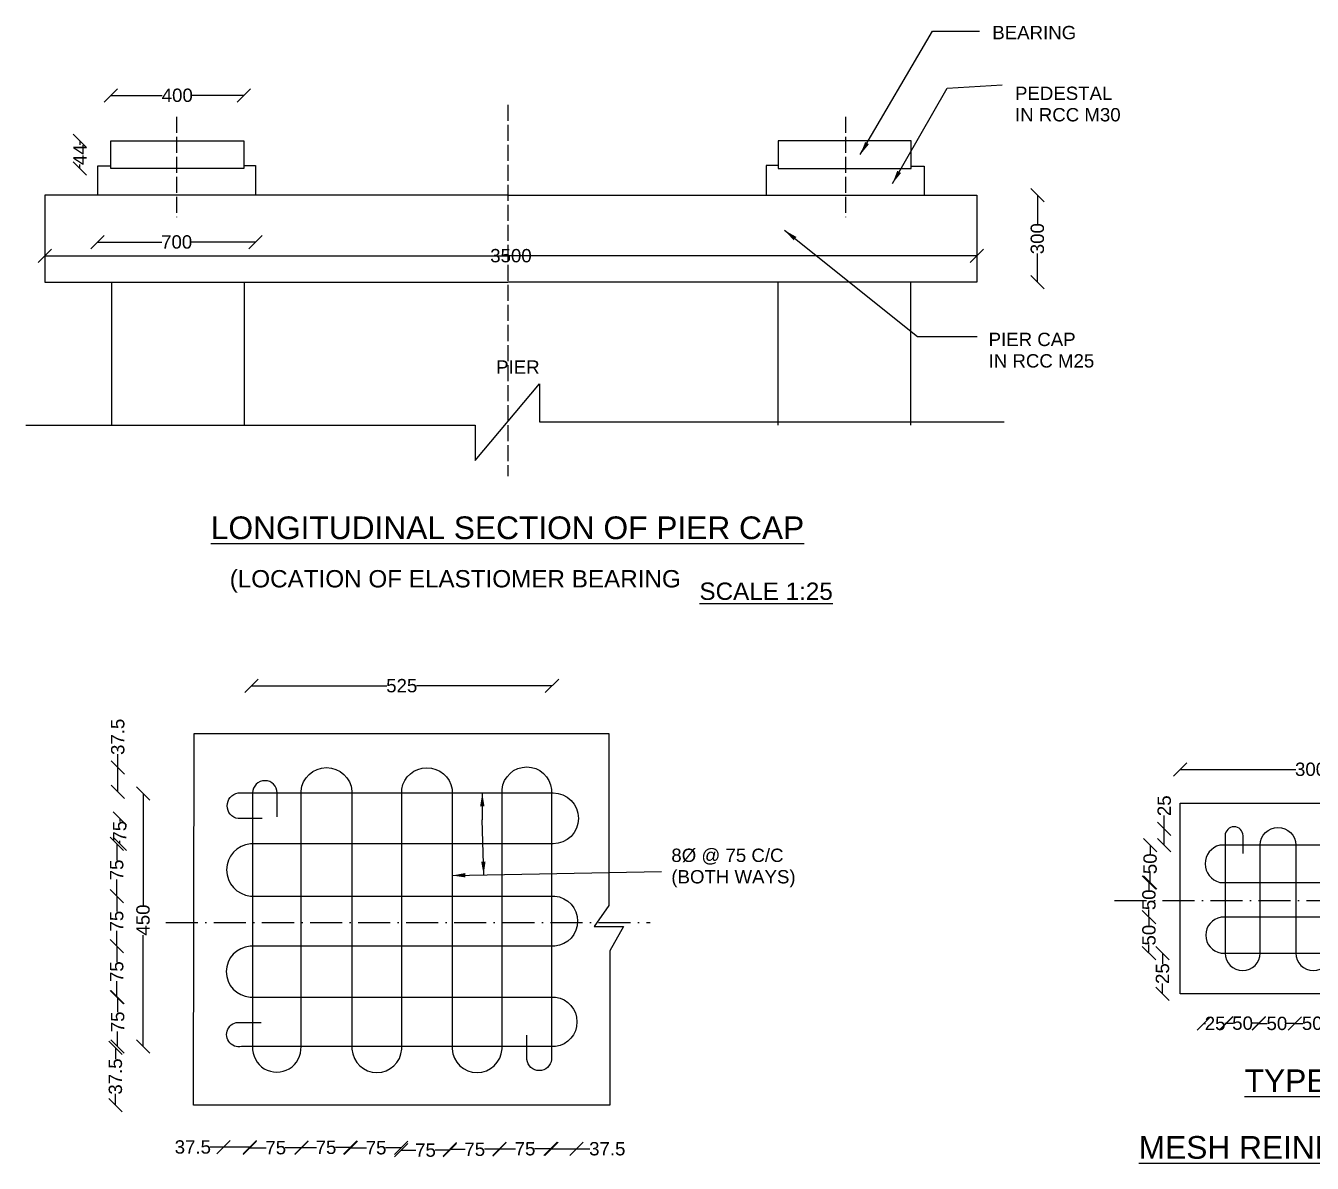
# Model space of a CAD drawing. Header units: millimetres. Extents: x -53240590 to -53219363, y 22122106 to 22136096.
# Drawn here: x -53236133 to -53231313, y 22125558 to 22129820 of the extents above; entities that cross this region are included whole.
import ezdxf

# ---------------------------------------------------------------- set-up
doc = ezdxf.new("R2010")
doc.units = ezdxf.units.MM
doc.header["$MEASUREMENT"] = 0
doc.linetypes.add('ACAD_ISO02W100', pattern=[15, 12, -3])
doc.linetypes.add('ACAD_ISO10W100', pattern=[18, 12, -3, 0, -3])
for name, color, linetype in [('DIMENSION', 7, 'Continuous'), ('DRAWING', 2, 'Continuous'), ('TEXT', 7, 'Continuous')]:
    doc.layers.add(name, color=color, linetype=linetype)
doc.styles.get("Standard").update_dxf_attribs({"font": 'arial.ttf', "height": 50})
doc.dimstyles.get("Standard").update_dxf_attribs({"dimtxt": 50, "dimasz": 50, "dimexe": 0.18, "dimexo": 0.0625, "dimgap": 0.09, "dimtad": 0, "dimdec": 0, "dimzin": 0, "dimdsep": 46, "dimtxsty": 'Standard', "dimblk": 'OBLIQUE', "dimcen": 0.09, "dimse1": 1, "dimse2": 1, "dimadec": 0, "dimazin": 0, "dimtfac": 1, "dimtdec": 0, "dimtofl": 0, "dimtmove": 0, "dimatfit": 3, "dimfxl": 1, "dimtolj": 1, "dimtzin": 0, "dimarcsym": 0})

# ---------------------------------------------------------------- blocks, each defined once
blk = doc.blocks.new('_Oblique')
at = {"color": 0, "linetype": 'ByBlock', "lineweight": -2}
blk.add_line((-0.5, -0.5), (0.5, 0.5), dxfattribs=at)
blk = doc.blocks.new('*D133')
at = {"layer": 'Defpoints', "color": 0, "transparency": 16777216}
for p in [(-53231808.2, 22127033.7), (-53231808.2, 22126907.1), (-53230830.3, 22126907.1)]:
    blk.add_point(p, dxfattribs=at)
at = {"layer": 'DIMENSION', "color": 0, "lineweight": -2, "transparency": 16777216}
for p, q in [((-53231808.2, 22127033.7), (-53231374.5, 22127033.7)), ((-53230830.3, 22127033.7), (-53231264, 22127033.7))]:
    blk.add_line(p, q, dxfattribs=at)
at = {"layer": 'DIMENSION', "color": 0, "lineweight": -2, "transparency": 16777216, "xscale": 50, "yscale": 50, "zscale": 50, "rotation": 180}
blk.add_blockref('_Oblique', (-53231808.2, 22127033.7), dxfattribs=at)
at = {"layer": 'DIMENSION', "color": 0, "lineweight": -2, "transparency": 16777216, "xscale": 50, "yscale": 50, "zscale": 50}
blk.add_blockref('_Oblique', (-53230830.3, 22127033.7), dxfattribs=at)
at = {"layer": 'DIMENSION', "color": 0, "transparency": 16777216, "insert": (-53231319.2, 22127033.7), "char_height": 50, "attachment_point": 5}
blk.add_mtext('\\A1;300', dxfattribs=at)
blk = doc.blocks.new('*D137')
at = {"layer": 'Defpoints', "color": 0, "transparency": 16777216}
for p in [(-53231377.9, 22126074), (-53231247.7, 22126081.9), (-53231247.7, 22126074.6)]:
    blk.add_point(p, dxfattribs=at)
at = {"layer": 'DIMENSION', "color": 0, "lineweight": -2, "transparency": 16777216}
for p, q in [((-53231377.9, 22126081.9), (-53231348.6, 22126081.9)), ((-53231247.7, 22126081.9), (-53231277, 22126081.9))]:
    blk.add_line(p, q, dxfattribs=at)
at = {"layer": 'DIMENSION', "color": 0, "lineweight": -2, "transparency": 16777216, "xscale": 50, "yscale": 50, "zscale": 50, "rotation": 180}
blk.add_blockref('_Oblique', (-53231377.9, 22126081.9), dxfattribs=at)
at = {"layer": 'DIMENSION', "color": 0, "lineweight": -2, "transparency": 16777216, "xscale": 50, "yscale": 50, "zscale": 50}
blk.add_blockref('_Oblique', (-53231247.7, 22126081.9), dxfattribs=at)
at = {"layer": 'DIMENSION', "color": 0, "transparency": 16777216, "insert": (-53231312.8, 22126081.9), "char_height": 50, "attachment_point": 5}
blk.add_mtext('\\A1;50', dxfattribs=at)
blk = doc.blocks.new('*D138')
at = {"layer": 'Defpoints', "color": 0, "transparency": 16777216}
for p in [(-53231512.9, 22126171), (-53231377.9, 22126166.9), (-53231377.9, 22126081.4)]:
    blk.add_point(p, dxfattribs=at)
at = {"layer": 'DIMENSION', "color": 0, "lineweight": -2, "transparency": 16777216}
for p, q in [((-53231512.9, 22126081.4), (-53231481.2, 22126081.4)), ((-53231377.9, 22126081.4), (-53231409.6, 22126081.4))]:
    blk.add_line(p, q, dxfattribs=at)
at = {"layer": 'DIMENSION', "color": 0, "lineweight": -2, "transparency": 16777216, "xscale": 50, "yscale": 50, "zscale": 50, "rotation": 180}
blk.add_blockref('_Oblique', (-53231512.9, 22126081.4), dxfattribs=at)
at = {"layer": 'DIMENSION', "color": 0, "lineweight": -2, "transparency": 16777216, "xscale": 50, "yscale": 50, "zscale": 50}
blk.add_blockref('_Oblique', (-53231377.9, 22126081.4), dxfattribs=at)
at = {"layer": 'DIMENSION', "color": 0, "transparency": 16777216, "insert": (-53231445.4, 22126081.4), "char_height": 50, "attachment_point": 5}
blk.add_mtext('\\A1;50', dxfattribs=at)
blk = doc.blocks.new('*D139')
at = {"layer": 'Defpoints', "color": 0, "transparency": 16777216}
for p in [(-53231635, 22126193.2), (-53231512.9, 22126192), (-53231512.9, 22126082.4)]:
    blk.add_point(p, dxfattribs=at)
at = {"layer": 'DIMENSION', "color": 0, "lineweight": -2, "transparency": 16777216}
for p, q in [((-53231635, 22126082.4), (-53231609.7, 22126082.4)), ((-53231512.9, 22126082.4), (-53231538.1, 22126082.4))]:
    blk.add_line(p, q, dxfattribs=at)
at = {"layer": 'DIMENSION', "color": 0, "lineweight": -2, "transparency": 16777216, "xscale": 50, "yscale": 50, "zscale": 50, "rotation": 180}
blk.add_blockref('_Oblique', (-53231635, 22126082.4), dxfattribs=at)
at = {"layer": 'DIMENSION', "color": 0, "lineweight": -2, "transparency": 16777216, "xscale": 50, "yscale": 50, "zscale": 50}
blk.add_blockref('_Oblique', (-53231512.9, 22126082.4), dxfattribs=at)
at = {"layer": 'DIMENSION', "color": 0, "transparency": 16777216, "insert": (-53231573.9, 22126082.4), "char_height": 50, "attachment_point": 5}
blk.add_mtext('\\A1;50', dxfattribs=at)
blk = doc.blocks.new('*D140')
at = {"layer": 'Defpoints', "color": 0, "transparency": 16777216}
for p in [(-53231718.7, 22126074.3), (-53231635, 22126081.4), (-53231635, 22126079.2)]:
    blk.add_point(p, dxfattribs=at)
at = {"layer": 'DIMENSION', "color": 0, "lineweight": -2, "transparency": 16777216}
for p, q in [((-53231718.7, 22126081.4), (-53231713.4, 22126081.4)), ((-53231635, 22126081.4), (-53231640.3, 22126081.4))]:
    blk.add_line(p, q, dxfattribs=at)
at = {"layer": 'DIMENSION', "color": 0, "lineweight": -2, "transparency": 16777216, "xscale": 50, "yscale": 50, "zscale": 50, "rotation": 180}
blk.add_blockref('_Oblique', (-53231718.7, 22126081.4), dxfattribs=at)
at = {"layer": 'DIMENSION', "color": 0, "lineweight": -2, "transparency": 16777216, "xscale": 50, "yscale": 50, "zscale": 50}
blk.add_blockref('_Oblique', (-53231635, 22126081.4), dxfattribs=at)
at = {"layer": 'DIMENSION', "color": 0, "transparency": 16777216, "insert": (-53231676.8, 22126081.4), "char_height": 50, "attachment_point": 5}
blk.add_mtext('\\A1;25', dxfattribs=at)
blk = doc.blocks.new('*D141')
at = {"layer": 'Defpoints', "color": 0, "transparency": 16777216}
for p in [(-53231873.9, 22126344.4), (-53231808.2, 22126344.4), (-53231808.2, 22126192.2)]:
    blk.add_point(p, dxfattribs=at)
at = {"layer": 'DIMENSION', "color": 0, "lineweight": -2, "transparency": 16777216}
for p, q in [((-53231873.9, 22126344.4), (-53231873.9, 22126304.8)), ((-53231873.9, 22126192.2), (-53231873.9, 22126231.8))]:
    blk.add_line(p, q, dxfattribs=at)
at = {"layer": 'DIMENSION', "color": 0, "lineweight": -2, "transparency": 16777216, "xscale": 50, "yscale": 50, "zscale": 50}
for p, rotation in [((-53231873.9, 22126344.4), 90), ((-53231873.9, 22126192.2), 270)]:
    blk.add_blockref('_Oblique', p, dxfattribs=dict(at, rotation=rotation))
at = {"layer": 'DIMENSION', "color": 0, "transparency": 16777216, "insert": (-53231873.9, 22126268.3), "char_height": 50, "attachment_point": 5, "rotation": 90}
blk.add_mtext('\\A1;25', dxfattribs=at)
blk = doc.blocks.new('*D142')
at = {"layer": 'Defpoints', "color": 0, "transparency": 16777216}
for p in [(-53231924.5, 22126479.3), (-53231639.2, 22126479.3), (-53231639.2, 22126345.3)]:
    blk.add_point(p, dxfattribs=at)
at = {"layer": 'DIMENSION', "color": 0, "lineweight": -2, "transparency": 16777216}
for p, q in [((-53231924.5, 22126479.3), (-53231924.5, 22126448.1)), ((-53231924.5, 22126345.3), (-53231924.5, 22126376.5))]:
    blk.add_line(p, q, dxfattribs=at)
at = {"layer": 'DIMENSION', "color": 0, "lineweight": -2, "transparency": 16777216, "xscale": 50, "yscale": 50, "zscale": 50}
for p, rotation in [((-53231924.5, 22126479.3), 90), ((-53231924.5, 22126345.3), 270)]:
    blk.add_blockref('_Oblique', p, dxfattribs=dict(at, rotation=rotation))
at = {"layer": 'DIMENSION', "color": 0, "transparency": 16777216, "insert": (-53231924.5, 22126412.3), "char_height": 50, "attachment_point": 5, "rotation": 90}
blk.add_mtext('\\A1;50', dxfattribs=at)
blk = doc.blocks.new('*D143')
at = {"layer": 'Defpoints', "color": 0, "transparency": 16777216}
for p in [(-53231924.5, 22126610.2), (-53231639.2, 22126610.2), (-53231639.2, 22126479.3)]:
    blk.add_point(p, dxfattribs=at)
at = {"layer": 'DIMENSION', "color": 0, "lineweight": -2, "transparency": 16777216}
for p, q in [((-53231924.5, 22126610.2), (-53231924.5, 22126580.6)), ((-53231924.5, 22126479.3), (-53231924.5, 22126509))]:
    blk.add_line(p, q, dxfattribs=at)
at = {"layer": 'DIMENSION', "color": 0, "lineweight": -2, "transparency": 16777216, "xscale": 50, "yscale": 50, "zscale": 50}
for p, rotation in [((-53231924.5, 22126610.2), 90), ((-53231924.5, 22126479.3), 270)]:
    blk.add_blockref('_Oblique', p, dxfattribs=dict(at, rotation=rotation))
at = {"layer": 'DIMENSION', "color": 0, "transparency": 16777216, "insert": (-53231924.5, 22126544.8), "char_height": 50, "attachment_point": 5, "rotation": 90}
blk.add_mtext('\\A1;50', dxfattribs=at)
blk = doc.blocks.new('*D144')
at = {"layer": 'Defpoints', "color": 0, "transparency": 16777216}
for p in [(-53231920.2, 22126749.5), (-53231639.2, 22126749.5), (-53231639.2, 22126610.2)]:
    blk.add_point(p, dxfattribs=at)
at = {"layer": 'DIMENSION', "color": 0, "lineweight": -2, "transparency": 16777216}
for p, q in [((-53231920.2, 22126749.5), (-53231920.2, 22126715.7)), ((-53231920.2, 22126610.2), (-53231920.2, 22126644.1))]:
    blk.add_line(p, q, dxfattribs=at)
at = {"layer": 'DIMENSION', "color": 0, "lineweight": -2, "transparency": 16777216, "xscale": 50, "yscale": 50, "zscale": 50}
for p, rotation in [((-53231920.2, 22126749.5), 90), ((-53231920.2, 22126610.2), 270)]:
    blk.add_blockref('_Oblique', p, dxfattribs=dict(at, rotation=rotation))
at = {"layer": 'DIMENSION', "color": 0, "transparency": 16777216, "insert": (-53231920.2, 22126679.9), "char_height": 50, "attachment_point": 5, "rotation": 90}
blk.add_mtext('\\A1;50', dxfattribs=at)
blk = doc.blocks.new('*D145')
at = {"layer": 'Defpoints', "color": 0, "transparency": 16777216}
for p in [(-53231867.2, 22126810.9), (-53231626.9, 22126810.9), (-53231639.2, 22126749.5)]:
    blk.add_point(p, dxfattribs=at)
at = {"layer": 'DIMENSION', "color": 0, "lineweight": -2, "transparency": 16777216}
for p, q in [((-53231867.2, 22126810.9), (-53231867.2, 22126860.9)), ((-53231867.2, 22126749.5), (-53231867.2, 22126810.9))]:
    blk.add_line(p, q, dxfattribs=at)
at = {"layer": 'DIMENSION', "color": 0, "lineweight": -2, "transparency": 16777216, "xscale": 50, "yscale": 50, "zscale": 50}
for p, rotation in [((-53231867.2, 22126810.9), 90), ((-53231867.2, 22126749.5), 270)]:
    blk.add_blockref('_Oblique', p, dxfattribs=dict(at, rotation=rotation))
at = {"layer": 'DIMENSION', "color": 0, "transparency": 16777216, "insert": (-53231867.2, 22126897.4), "char_height": 50, "attachment_point": 5, "rotation": 90}
blk.add_mtext('\\A1;25', dxfattribs=at)
blk = doc.blocks.new('*D146')
at = {"layer": 'Defpoints', "color": 0, "transparency": 16777216}
for p in [(-53235287, 22127351.3), (-53234161.2, 22127351.3), (-53234161.2, 22127347)]:
    blk.add_point(p, dxfattribs=at)
at = {"layer": 'DIMENSION', "color": 0, "lineweight": -2, "transparency": 16777216}
for p, q in [((-53235287, 22127347), (-53234779.6, 22127347)), ((-53234161.2, 22127347), (-53234668.6, 22127347))]:
    blk.add_line(p, q, dxfattribs=at)
at = {"layer": 'DIMENSION', "color": 0, "lineweight": -2, "transparency": 16777216, "xscale": 50, "yscale": 50, "zscale": 50, "rotation": 180}
blk.add_blockref('_Oblique', (-53235287, 22127347), dxfattribs=at)
at = {"layer": 'DIMENSION', "color": 0, "lineweight": -2, "transparency": 16777216, "xscale": 50, "yscale": 50, "zscale": 50}
blk.add_blockref('_Oblique', (-53234161.2, 22127347), dxfattribs=at)
at = {"layer": 'DIMENSION', "color": 0, "transparency": 16777216, "insert": (-53234724.1, 22127347), "char_height": 50, "attachment_point": 5}
blk.add_mtext('\\A1;525', dxfattribs=at)
blk = doc.blocks.new('*D147')
at = {"layer": 'Defpoints', "color": 0, "transparency": 16777216}
for p in [(-53235345.1, 22126943.2), (-53235693.3, 22125994.7), (-53235324.2, 22125994.7)]:
    blk.add_point(p, dxfattribs=at)
at = {"layer": 'DIMENSION', "color": 0, "lineweight": -2, "transparency": 16777216}
for p, q in [((-53235693.3, 22126943.2), (-53235693.3, 22126525.2)), ((-53235693.3, 22125994.7), (-53235693.3, 22126412.7))]:
    blk.add_line(p, q, dxfattribs=at)
at = {"layer": 'DIMENSION', "color": 0, "lineweight": -2, "transparency": 16777216, "xscale": 50, "yscale": 50, "zscale": 50}
for p, rotation in [((-53235693.3, 22126943.2), 90), ((-53235693.3, 22125994.7), 270)]:
    blk.add_blockref('_Oblique', p, dxfattribs=dict(at, rotation=rotation))
at = {"layer": 'DIMENSION', "color": 0, "transparency": 16777216, "insert": (-53235693.3, 22126468.9), "char_height": 50, "attachment_point": 5, "rotation": 90}
blk.add_mtext('\\A1;450', dxfattribs=at)
blk = doc.blocks.new('*D148')
at = {"layer": 'Defpoints', "color": 0, "transparency": 16777216}
for p in [(-53235283.1, 22125989.9), (-53235796.8, 22125775.6), (-53235283.1, 22125775.6)]:
    blk.add_point(p, dxfattribs=at)
at = {"layer": 'DIMENSION', "color": 0, "lineweight": -2, "transparency": 16777216}
for p, q in [((-53235796.8, 22125989.9), (-53235796.8, 22125947.9)), ((-53235796.8, 22125775.6), (-53235796.8, 22125817.5))]:
    blk.add_line(p, q, dxfattribs=at)
at = {"layer": 'DIMENSION', "color": 0, "lineweight": -2, "transparency": 16777216, "xscale": 50, "yscale": 50, "zscale": 50}
for p, rotation in [((-53235796.8, 22125989.9), 90), ((-53235796.8, 22125775.6), 270)]:
    blk.add_blockref('_Oblique', p, dxfattribs=dict(at, rotation=rotation))
at = {"layer": 'DIMENSION', "color": 0, "transparency": 16777216, "insert": (-53235796.8, 22125882.7), "char_height": 50, "attachment_point": 5, "rotation": 90}
blk.add_mtext('\\A1;37.5', dxfattribs=at)
blk = doc.blocks.new('*D149')
at = {"layer": 'Defpoints', "color": 0, "transparency": 16777216}
for p in [(-53235292.2, 22126180.3), (-53235788.5, 22125994.7), (-53235283, 22125994.7)]:
    blk.add_point(p, dxfattribs=at)
at = {"layer": 'DIMENSION', "color": 0, "lineweight": -2, "transparency": 16777216}
for p, q in [((-53235788.5, 22126180.3), (-53235788.5, 22126123.4)), ((-53235788.5, 22125994.7), (-53235788.5, 22126051.6))]:
    blk.add_line(p, q, dxfattribs=at)
at = {"layer": 'DIMENSION', "color": 0, "lineweight": -2, "transparency": 16777216, "xscale": 50, "yscale": 50, "zscale": 50}
for p, rotation in [((-53235788.5, 22126180.3), 90), ((-53235788.5, 22125994.7), 270)]:
    blk.add_blockref('_Oblique', p, dxfattribs=dict(at, rotation=rotation))
at = {"layer": 'DIMENSION', "color": 0, "transparency": 16777216, "insert": (-53235788.5, 22126087.5), "char_height": 50, "attachment_point": 5, "rotation": 90}
blk.add_mtext('\\A1;75', dxfattribs=at)
blk = doc.blocks.new('*D150')
at = {"layer": 'Defpoints', "color": 0, "transparency": 16777216}
for p in [(-53235283, 22126370.9), (-53235791.8, 22126180.3), (-53235292.2, 22126180.3)]:
    blk.add_point(p, dxfattribs=at)
at = {"layer": 'DIMENSION', "color": 0, "lineweight": -2, "transparency": 16777216}
for p, q in [((-53235791.8, 22126370.9), (-53235791.8, 22126311.5)), ((-53235791.8, 22126180.3), (-53235791.8, 22126239.7))]:
    blk.add_line(p, q, dxfattribs=at)
at = {"layer": 'DIMENSION', "color": 0, "lineweight": -2, "transparency": 16777216, "xscale": 50, "yscale": 50, "zscale": 50}
for p, rotation in [((-53235791.8, 22126370.9), 90), ((-53235791.8, 22126180.3), 270)]:
    blk.add_blockref('_Oblique', p, dxfattribs=dict(at, rotation=rotation))
at = {"layer": 'DIMENSION', "color": 0, "transparency": 16777216, "insert": (-53235791.8, 22126275.6), "char_height": 50, "attachment_point": 5, "rotation": 90}
blk.add_mtext('\\A1;75', dxfattribs=at)
blk = doc.blocks.new('*D151')
at = {"layer": 'Defpoints', "color": 0, "transparency": 16777216}
for p in [(-53235791.8, 22126559), (-53235283, 22126559), (-53235283, 22126370.9)]:
    blk.add_point(p, dxfattribs=at)
at = {"layer": 'DIMENSION', "color": 0, "lineweight": -2, "transparency": 16777216}
for p, q in [((-53235791.8, 22126559), (-53235791.8, 22126500.8)), ((-53235791.8, 22126370.9), (-53235791.8, 22126429.1))]:
    blk.add_line(p, q, dxfattribs=at)
at = {"layer": 'DIMENSION', "color": 0, "lineweight": -2, "transparency": 16777216, "xscale": 50, "yscale": 50, "zscale": 50}
for p, rotation in [((-53235791.8, 22126559), 90), ((-53235791.8, 22126370.9), 270)]:
    blk.add_blockref('_Oblique', p, dxfattribs=dict(at, rotation=rotation))
at = {"layer": 'DIMENSION', "color": 0, "transparency": 16777216, "insert": (-53235791.8, 22126465), "char_height": 50, "attachment_point": 5, "rotation": 90}
blk.add_mtext('\\A1;75', dxfattribs=at)
blk = doc.blocks.new('*D152')
at = {"layer": 'Defpoints', "color": 0, "transparency": 16777216}
for p in [(-53235791.8, 22126754.6), (-53235283, 22126754.6), (-53235283, 22126559)]:
    blk.add_point(p, dxfattribs=at)
at = {"layer": 'DIMENSION', "color": 0, "lineweight": -2, "transparency": 16777216}
for p, q in [((-53235791.8, 22126754.6), (-53235791.8, 22126692.7)), ((-53235791.8, 22126559), (-53235791.8, 22126620.9))]:
    blk.add_line(p, q, dxfattribs=at)
at = {"layer": 'DIMENSION', "color": 0, "lineweight": -2, "transparency": 16777216, "xscale": 50, "yscale": 50, "zscale": 50}
for p, rotation in [((-53235791.8, 22126754.6), 90), ((-53235791.8, 22126559), 270)]:
    blk.add_blockref('_Oblique', p, dxfattribs=dict(at, rotation=rotation))
at = {"layer": 'DIMENSION', "color": 0, "transparency": 16777216, "insert": (-53235791.8, 22126656.8), "char_height": 50, "attachment_point": 5, "rotation": 90}
blk.add_mtext('\\A1;75', dxfattribs=at)
blk = doc.blocks.new('*D153')
at = {"layer": 'Defpoints', "color": 0, "transparency": 16777216}
for p in [(-53235780.5, 22126849), (-53235283, 22126849), (-53235283, 22126754.6)]:
    blk.add_point(p, dxfattribs=at)
at = {"layer": 'DIMENSION', "color": 0, "lineweight": -2, "transparency": 16777216}
for p, q in [((-53235780.5, 22126849), (-53235780.5, 22126837.7)), ((-53235780.5, 22126754.6), (-53235780.5, 22126765.9))]:
    blk.add_line(p, q, dxfattribs=at)
at = {"layer": 'DIMENSION', "color": 0, "lineweight": -2, "transparency": 16777216, "xscale": 50, "yscale": 50, "zscale": 50}
for p, rotation in [((-53235780.5, 22126849), 90), ((-53235780.5, 22126754.6), 270)]:
    blk.add_blockref('_Oblique', p, dxfattribs=dict(at, rotation=rotation))
at = {"layer": 'DIMENSION', "color": 0, "transparency": 16777216, "insert": (-53235780.5, 22126801.8), "char_height": 50, "attachment_point": 5, "rotation": 90}
blk.add_mtext('\\A1;75', dxfattribs=at)
blk = doc.blocks.new('*D154')
at = {"layer": 'Defpoints', "color": 0, "transparency": 16777216}
for p in [(-53235787.9, 22127040.4), (-53235780.5, 22127040.4), (-53235780.5, 22126949)]:
    blk.add_point(p, dxfattribs=at)
at = {"layer": 'DIMENSION', "color": 0, "lineweight": -2, "transparency": 16777216}
for p, q in [((-53235787.9, 22127040.4), (-53235787.9, 22127090.4)), ((-53235787.9, 22126949), (-53235787.9, 22127040.4))]:
    blk.add_line(p, q, dxfattribs=at)
at = {"layer": 'DIMENSION', "color": 0, "lineweight": -2, "transparency": 16777216, "xscale": 50, "yscale": 50, "zscale": 50}
for p, rotation in [((-53235787.9, 22127040.4), 90), ((-53235787.9, 22126949), 270)]:
    blk.add_blockref('_Oblique', p, dxfattribs=dict(at, rotation=rotation))
at = {"layer": 'DIMENSION', "color": 0, "transparency": 16777216, "insert": (-53235787.9, 22127155.6), "char_height": 50, "attachment_point": 5, "rotation": 90}
blk.add_mtext('\\A1;37.5', dxfattribs=at)
blk = doc.blocks.new('*D155')
at = {"layer": 'Defpoints', "color": 0, "transparency": 16777216}
for p in [(-53232569.1, 22129184.8), (-53232342.6, 22129184.8), (-53232569.1, 22128859.6)]:
    blk.add_point(p, dxfattribs=at)
at = {"layer": 'DIMENSION', "color": 0, "lineweight": -2, "transparency": 16777216}
for p, q in [((-53232342.6, 22129184.8), (-53232342.6, 22129077.4)), ((-53232342.6, 22128859.6), (-53232342.6, 22128966.9))]:
    blk.add_line(p, q, dxfattribs=at)
at = {"layer": 'DIMENSION', "color": 0, "lineweight": -2, "transparency": 16777216, "xscale": 50, "yscale": 50, "zscale": 50}
for p, rotation in [((-53232342.6, 22129184.8), 90), ((-53232342.6, 22128859.6), 270)]:
    blk.add_blockref('_Oblique', p, dxfattribs=dict(at, rotation=rotation))
at = {"layer": 'DIMENSION', "color": 0, "transparency": 16777216, "insert": (-53232342.6, 22129022.2), "char_height": 50, "attachment_point": 5, "rotation": 90}
blk.add_mtext('\\A1;300', dxfattribs=at)
blk = doc.blocks.new('*D156')
at = {"layer": 'Defpoints', "color": 0, "transparency": 16777216}
for p in [(-53235863.6, 22129184.8), (-53235271.5, 22129184.8), (-53235863.6, 22129009.7)]:
    blk.add_point(p, dxfattribs=at)
at = {"layer": 'DIMENSION', "color": 0, "lineweight": -2, "transparency": 16777216}
for p, q in [((-53235863.6, 22129009.7), (-53235622.6, 22129009.7)), ((-53235271.5, 22129009.7), (-53235512.5, 22129009.7))]:
    blk.add_line(p, q, dxfattribs=at)
at = {"layer": 'DIMENSION', "color": 0, "lineweight": -2, "transparency": 16777216, "xscale": 50, "yscale": 50, "zscale": 50, "rotation": 180}
blk.add_blockref('_Oblique', (-53235863.6, 22129009.7), dxfattribs=at)
at = {"layer": 'DIMENSION', "color": 0, "lineweight": -2, "transparency": 16777216, "xscale": 50, "yscale": 50, "zscale": 50}
blk.add_blockref('_Oblique', (-53235271.5, 22129009.7), dxfattribs=at)
at = {"layer": 'DIMENSION', "color": 0, "transparency": 16777216, "insert": (-53235567.5, 22129009.7), "char_height": 50, "attachment_point": 5}
blk.add_mtext('\\A1;700', dxfattribs=at)
blk = doc.blocks.new('*D157')
at = {"layer": 'Defpoints', "color": 0, "transparency": 16777216}
for p in [(-53235929.7, 22129388.6), (-53235814.2, 22129388.6), (-53235814.2, 22129285.4)]:
    blk.add_point(p, dxfattribs=at)
at = {"layer": 'DIMENSION', "color": 0, "lineweight": -2, "transparency": 16777216}
for p, q in [((-53235929.7, 22129388.6), (-53235929.7, 22129373.8)), ((-53235929.7, 22129285.4), (-53235929.7, 22129300.2))]:
    blk.add_line(p, q, dxfattribs=at)
at = {"layer": 'DIMENSION', "color": 0, "lineweight": -2, "transparency": 16777216, "xscale": 50, "yscale": 50, "zscale": 50}
for p, rotation in [((-53235929.7, 22129388.6), 90), ((-53235929.7, 22129285.4), 270)]:
    blk.add_blockref('_Oblique', p, dxfattribs=dict(at, rotation=rotation))
at = {"layer": 'DIMENSION', "color": 0, "transparency": 16777216, "insert": (-53235929.7, 22129337), "char_height": 50, "attachment_point": 5, "rotation": 90}
blk.add_mtext('\\A1;44', dxfattribs=at)
blk = doc.blocks.new('*D158')
at = {"layer": 'Defpoints', "color": 0, "transparency": 16777216}
for p in [(-53235316.3, 22129559.3), (-53235814.2, 22129388.6), (-53235316.3, 22129388.6)]:
    blk.add_point(p, dxfattribs=at)
at = {"layer": 'DIMENSION', "color": 0, "lineweight": -2, "transparency": 16777216}
for p, q in [((-53235814.2, 22129559.3), (-53235621.5, 22129559.3)), ((-53235316.3, 22129559.3), (-53235509, 22129559.3))]:
    blk.add_line(p, q, dxfattribs=at)
at = {"layer": 'DIMENSION', "color": 0, "lineweight": -2, "transparency": 16777216, "xscale": 50, "yscale": 50, "zscale": 50, "rotation": 180}
blk.add_blockref('_Oblique', (-53235814.2, 22129559.3), dxfattribs=at)
at = {"layer": 'DIMENSION', "color": 0, "lineweight": -2, "transparency": 16777216, "xscale": 50, "yscale": 50, "zscale": 50}
blk.add_blockref('_Oblique', (-53235316.3, 22129559.3), dxfattribs=at)
at = {"layer": 'DIMENSION', "color": 0, "transparency": 16777216, "insert": (-53235565.2, 22129559.3), "char_height": 50, "attachment_point": 5}
blk.add_mtext('\\A1;400', dxfattribs=at)
blk = doc.blocks.new('*D159')
at = {"layer": 'Defpoints', "color": 0, "transparency": 16777216}
for p in [(-53236060.8, 22128958.3), (-53232569.1, 22128958.3), (-53232569.1, 22128958.3)]:
    blk.add_point(p, dxfattribs=at)
at = {"layer": 'DIMENSION', "color": 0, "lineweight": -2, "transparency": 16777216}
for p, q in [((-53236060.8, 22128958.3), (-53234389.6, 22128958.3)), ((-53232569.1, 22128958.3), (-53234240.3, 22128958.3))]:
    blk.add_line(p, q, dxfattribs=at)
at = {"layer": 'DIMENSION', "color": 0, "lineweight": -2, "transparency": 16777216, "xscale": 50, "yscale": 50, "zscale": 50, "rotation": 180}
blk.add_blockref('_Oblique', (-53236060.8, 22128958.3), dxfattribs=at)
at = {"layer": 'DIMENSION', "color": 0, "lineweight": -2, "transparency": 16777216, "xscale": 50, "yscale": 50, "zscale": 50}
blk.add_blockref('_Oblique', (-53232569.1, 22128958.3), dxfattribs=at)
at = {"layer": 'DIMENSION', "color": 0, "transparency": 16777216, "insert": (-53234315, 22128958.3), "char_height": 50, "attachment_point": 5}
blk.add_mtext('\\A1;3500', dxfattribs=at)
blk = doc.blocks.new('*D160')
at = {"layer": 'Defpoints', "color": 0, "transparency": 16777216}
for p in [(-53235391.6, 22125618.3), (-53235391.6, 22125613.1), (-53235293.3, 22125613.1)]:
    blk.add_point(p, dxfattribs=at)
at = {"layer": 'DIMENSION', "color": 0, "lineweight": -2, "transparency": 16777216}
for p, q in [((-53235391.6, 22125618.3), (-53235441.6, 22125618.3)), ((-53235293.3, 22125618.3), (-53235391.6, 22125618.3))]:
    blk.add_line(p, q, dxfattribs=at)
at = {"layer": 'DIMENSION', "color": 0, "lineweight": -2, "transparency": 16777216, "xscale": 50, "yscale": 50, "zscale": 50, "rotation": 180}
blk.add_blockref('_Oblique', (-53235391.6, 22125618.3), dxfattribs=at)
at = {"layer": 'DIMENSION', "color": 0, "lineweight": -2, "transparency": 16777216, "xscale": 50, "yscale": 50, "zscale": 50}
blk.add_blockref('_Oblique', (-53235293.3, 22125618.3), dxfattribs=at)
at = {"layer": 'DIMENSION', "color": 0, "transparency": 16777216, "insert": (-53235506.8, 22125618.3), "char_height": 50, "attachment_point": 5}
blk.add_mtext('\\A1;37.5', dxfattribs=at)
blk = doc.blocks.new('*D161')
at = {"layer": 'Defpoints', "color": 0, "transparency": 16777216}
for p in [(-53235293.3, 22125618.3), (-53235099.2, 22125618.3), (-53235099.2, 22125615.7)]:
    blk.add_point(p, dxfattribs=at)
at = {"layer": 'DIMENSION', "color": 0, "lineweight": -2, "transparency": 16777216}
for p, q in [((-53235293.3, 22125615.7), (-53235232.1, 22125615.7)), ((-53235099.2, 22125615.7), (-53235160.4, 22125615.7))]:
    blk.add_line(p, q, dxfattribs=at)
at = {"layer": 'DIMENSION', "color": 0, "lineweight": -2, "transparency": 16777216, "xscale": 50, "yscale": 50, "zscale": 50, "rotation": 180}
blk.add_blockref('_Oblique', (-53235293.3, 22125615.7), dxfattribs=at)
at = {"layer": 'DIMENSION', "color": 0, "lineweight": -2, "transparency": 16777216, "xscale": 50, "yscale": 50, "zscale": 50}
blk.add_blockref('_Oblique', (-53235099.2, 22125615.7), dxfattribs=at)
at = {"layer": 'DIMENSION', "color": 0, "transparency": 16777216, "insert": (-53235196.3, 22125615.7), "char_height": 50, "attachment_point": 5}
blk.add_mtext('\\A1;75', dxfattribs=at)
blk = doc.blocks.new('*D162')
at = {"layer": 'Defpoints', "color": 0, "transparency": 16777216}
for p in [(-53235099.2, 22125618.3), (-53234916.9, 22125618.3), (-53234916.9, 22125617)]:
    blk.add_point(p, dxfattribs=at)
at = {"layer": 'DIMENSION', "color": 0, "lineweight": -2, "transparency": 16777216}
for p, q in [((-53235099.2, 22125617), (-53235043.9, 22125617)), ((-53234916.9, 22125617), (-53234972.2, 22125617))]:
    blk.add_line(p, q, dxfattribs=at)
at = {"layer": 'DIMENSION', "color": 0, "lineweight": -2, "transparency": 16777216, "xscale": 50, "yscale": 50, "zscale": 50, "rotation": 180}
blk.add_blockref('_Oblique', (-53235099.2, 22125617), dxfattribs=at)
at = {"layer": 'DIMENSION', "color": 0, "lineweight": -2, "transparency": 16777216, "xscale": 50, "yscale": 50, "zscale": 50}
blk.add_blockref('_Oblique', (-53234916.9, 22125617), dxfattribs=at)
at = {"layer": 'DIMENSION', "color": 0, "transparency": 16777216, "insert": (-53235008, 22125617), "char_height": 50, "attachment_point": 5}
blk.add_mtext('\\A1;75', dxfattribs=at)
blk = doc.blocks.new('*D163')
at = {"layer": 'Defpoints', "color": 0, "transparency": 16777216}
for p in [(-53234914.3, 22125616.5), (-53234726.5, 22125616.5), (-53234726.5, 22125615.5)]:
    blk.add_point(p, dxfattribs=at)
at = {"layer": 'DIMENSION', "color": 0, "lineweight": -2, "transparency": 16777216}
for p, q in [((-53234914.3, 22125615.5), (-53234856.3, 22125615.5)), ((-53234726.5, 22125615.5), (-53234784.5, 22125615.5))]:
    blk.add_line(p, q, dxfattribs=at)
at = {"layer": 'DIMENSION', "color": 0, "lineweight": -2, "transparency": 16777216, "xscale": 50, "yscale": 50, "zscale": 50, "rotation": 180}
blk.add_blockref('_Oblique', (-53234914.3, 22125615.5), dxfattribs=at)
at = {"layer": 'DIMENSION', "color": 0, "lineweight": -2, "transparency": 16777216, "xscale": 50, "yscale": 50, "zscale": 50}
blk.add_blockref('_Oblique', (-53234726.5, 22125615.5), dxfattribs=at)
at = {"layer": 'DIMENSION', "color": 0, "transparency": 16777216, "insert": (-53234820.4, 22125615.5), "char_height": 50, "attachment_point": 5}
blk.add_mtext('\\A1;75', dxfattribs=at)
blk = doc.blocks.new('*D164')
at = {"layer": 'Defpoints', "color": 0, "transparency": 16777216}
for p in [(-53234726.5, 22125615.5), (-53234543.7, 22125615.5), (-53234543.7, 22125606.6)]:
    blk.add_point(p, dxfattribs=at)
at = {"layer": 'DIMENSION', "color": 0, "lineweight": -2, "transparency": 16777216}
for p, q in [((-53234726.5, 22125606.6), (-53234671, 22125606.6)), ((-53234543.7, 22125606.6), (-53234599.2, 22125606.6))]:
    blk.add_line(p, q, dxfattribs=at)
at = {"layer": 'DIMENSION', "color": 0, "lineweight": -2, "transparency": 16777216, "xscale": 50, "yscale": 50, "zscale": 50, "rotation": 180}
blk.add_blockref('_Oblique', (-53234726.5, 22125606.6), dxfattribs=at)
at = {"layer": 'DIMENSION', "color": 0, "lineweight": -2, "transparency": 16777216, "xscale": 50, "yscale": 50, "zscale": 50}
blk.add_blockref('_Oblique', (-53234543.7, 22125606.6), dxfattribs=at)
at = {"layer": 'DIMENSION', "color": 0, "transparency": 16777216, "insert": (-53234635.1, 22125606.6), "char_height": 50, "attachment_point": 5}
blk.add_mtext('\\A1;75', dxfattribs=at)
blk = doc.blocks.new('*D165')
at = {"layer": 'Defpoints', "color": 0, "transparency": 16777216}
for p in [(-53234543.7, 22125606.6), (-53234357.5, 22125609.8), (-53234357.5, 22125606.6)]:
    blk.add_point(p, dxfattribs=at)
at = {"layer": 'DIMENSION', "color": 0, "lineweight": -2, "transparency": 16777216}
for p, q in [((-53234543.7, 22125609.8), (-53234486.5, 22125609.8)), ((-53234357.5, 22125609.8), (-53234414.7, 22125609.8))]:
    blk.add_line(p, q, dxfattribs=at)
at = {"layer": 'DIMENSION', "color": 0, "lineweight": -2, "transparency": 16777216, "xscale": 50, "yscale": 50, "zscale": 50, "rotation": 180}
blk.add_blockref('_Oblique', (-53234543.7, 22125609.8), dxfattribs=at)
at = {"layer": 'DIMENSION', "color": 0, "lineweight": -2, "transparency": 16777216, "xscale": 50, "yscale": 50, "zscale": 50}
blk.add_blockref('_Oblique', (-53234357.5, 22125609.8), dxfattribs=at)
at = {"layer": 'DIMENSION', "color": 0, "transparency": 16777216, "insert": (-53234450.6, 22125609.8), "char_height": 50, "attachment_point": 5}
blk.add_mtext('\\A1;75', dxfattribs=at)
blk = doc.blocks.new('*D166')
at = {"layer": 'Defpoints', "color": 0, "transparency": 16777216}
for p in [(-53234357.5, 22125609.8), (-53234167.1, 22125611.7), (-53234167.1, 22125609.8)]:
    blk.add_point(p, dxfattribs=at)
at = {"layer": 'DIMENSION', "color": 0, "lineweight": -2, "transparency": 16777216}
for p, q in [((-53234357.5, 22125611.7), (-53234298.2, 22125611.7)), ((-53234167.1, 22125611.7), (-53234226.4, 22125611.7))]:
    blk.add_line(p, q, dxfattribs=at)
at = {"layer": 'DIMENSION', "color": 0, "lineweight": -2, "transparency": 16777216, "xscale": 50, "yscale": 50, "zscale": 50, "rotation": 180}
blk.add_blockref('_Oblique', (-53234357.5, 22125611.7), dxfattribs=at)
at = {"layer": 'DIMENSION', "color": 0, "lineweight": -2, "transparency": 16777216, "xscale": 50, "yscale": 50, "zscale": 50}
blk.add_blockref('_Oblique', (-53234167.1, 22125611.7), dxfattribs=at)
at = {"layer": 'DIMENSION', "color": 0, "transparency": 16777216, "insert": (-53234262.3, 22125611.7), "char_height": 50, "attachment_point": 5}
blk.add_mtext('\\A1;75', dxfattribs=at)
blk = doc.blocks.new('*D191')
at = {"layer": 'Defpoints', "color": 0, "transparency": 16777216}
for p in [(-53234163.1, 22125994.7), (-53234069.3, 22125994.7), (-53234069.3, 22125611.7)]:
    blk.add_point(p, dxfattribs=at)
at = {"layer": 'DIMENSION', "color": 0, "lineweight": -2, "transparency": 16777216}
for p, q in [((-53234163.1, 22125611.7), (-53234069.3, 22125611.7)), ((-53234069.3, 22125611.7), (-53234019.3, 22125611.7))]:
    blk.add_line(p, q, dxfattribs=at)
at = {"layer": 'DIMENSION', "color": 0, "lineweight": -2, "transparency": 16777216, "xscale": 50, "yscale": 50, "zscale": 50, "rotation": 180}
blk.add_blockref('_Oblique', (-53234163.1, 22125611.7), dxfattribs=at)
at = {"layer": 'DIMENSION', "color": 0, "lineweight": -2, "transparency": 16777216, "xscale": 50, "yscale": 50, "zscale": 50}
blk.add_blockref('_Oblique', (-53234069.3, 22125611.7), dxfattribs=at)
at = {"layer": 'DIMENSION', "color": 0, "transparency": 16777216, "insert": (-53233954.1, 22125611.7), "char_height": 50, "attachment_point": 5}
blk.add_mtext('\\A1;37.5', dxfattribs=at)

msp = doc.modelspace()

# ---------------------------------------------------------------- linework, layer by layer
at = {"layer": 'DRAWING', "color": 0, "linetype": 'ACAD_ISO02W100', "ltscale": 5}
for points in [[(-53234327.2, 22129523.8), (-53234327.2, 22128131.8)], [(-53235568.5, 22129478.8), (-53235568.5, 22129102.9)], [(-53233061.4, 22129478.8), (-53233061.4, 22129102.9)]]:
    msp.add_lwpolyline(points, dxfattribs=at)
at = {"layer": 'DRAWING', "color": 0}
for points in [[(-53235814.2, 22129388.6), (-53235316.3, 22129388.6), (-53235316.3, 22129285.4), (-53235814.2, 22129285.4)], [(-53232815.8, 22129388.6), (-53233313.7, 22129388.6), (-53233313.7, 22129285.4), (-53232815.8, 22129285.4)], [(-53231808.2, 22126907.1), (-53230830.3, 22126907.1), (-53230830.3, 22126192.2), (-53231808.2, 22126192.2)]]:
    msp.add_lwpolyline(points, close=True, dxfattribs=at)
for points in [[(-53235814.2, 22129293.6), (-53235863.6, 22129293.6), (-53235863.6, 22129184.8)], [(-53235316.3, 22129295.9), (-53235271.5, 22129295.9), (-53235271.5, 22129184.8)], [(-53233313.7, 22129295.9), (-53233358.5, 22129295.9), (-53233358.5, 22129184.8)], [(-53232815.8, 22129293.6), (-53232766.3, 22129293.6), (-53232766.3, 22129184.8)], [(-53234327.2, 22129184.8), (-53236060.8, 22129184.8), (-53236060.8, 22128859.6), (-53234327.2, 22128859.6)], [(-53234327.2, 22129184.8), (-53232569.1, 22129184.8), (-53232569.1, 22128859.6), (-53234327.2, 22128859.6)], [(-53236060.8, 22128958.3), (-53234327.2, 22128958.3)], [(-53232569.1, 22128958.3), (-53234327.2, 22128958.3)], [(-53235811.6, 22128859.6), (-53235811.6, 22128322.9)], [(-53235314.7, 22128859.6), (-53235314.7, 22128322.9)], [(-53233315.2, 22128859.6), (-53233315.2, 22128322.9)], [(-53232818.4, 22128859.6), (-53232818.4, 22128322.9)], [(-53236132.9, 22128322.9), (-53234449, 22128322.9), (-53234449, 22128190.9), (-53234208.2, 22128478.1), (-53234208.2, 22128335.3), (-53232466.8, 22128335.3)], [(-53235502.4, 22127168.2), (-53233948.5, 22127168.2), (-53233948.5, 22126523.9), (-53234003.2, 22126444.4), (-53233893.2, 22126444.4), (-53233945, 22126353.3), (-53233945, 22125775.6), (-53235503.9, 22125775.6), (-53235502.4, 22127168.2)]]:
    msp.add_lwpolyline(points, dxfattribs=at)
for points in [[(-53235190.8, 22126855.4), (-53235190.8, 22126945.1, 1), (-53235283, 22126945.1), (-53235283, 22125994.7, 1.054548), (-53235101.5, 22125994.7), (-53235101.5, 22126952.2, -0.920564), (-53234910.5, 22126952.2), (-53234910.5, 22125985.1, 0.94013), (-53234724.2, 22125985.1), (-53234724.2, 22126959.8, -0.847344), (-53234535.6, 22126959.8), (-53234535.6, 22125985.8, 0.941097), (-53234348.2, 22125985.8)], [(-53234348.2, 22125985.8), (-53234348.2, 22126958.6, -0.910703), (-53234163.1, 22126958.6), (-53234163.1, 22125946.5, -0.904477), (-53234255, 22125946.5), (-53234255, 22126037.3)], [(-53235247.5, 22126849), (-53235337.3, 22126849, -0.847707), (-53235337.3, 22126945.1), (-53234157.2, 22126945.1, -1), (-53234157.2, 22126754.6), (-53235291.1, 22126754.6, 0.910868), (-53235291.1, 22126559), (-53234150, 22126559, -0.900137), (-53234150, 22126370.9), (-53235292.2, 22126370.9, 0.938105), (-53235292.2, 22126180.3), (-53234147.9, 22126180.3, -0.866006), (-53234147.9, 22125994.7), (-53235324.2, 22125994.7, -1.245495), (-53235324.2, 22126084.7), (-53235250.2, 22126084.7)], [(-53231572.2, 22126718.5), (-53231572.2, 22126785, 1), (-53231639.2, 22126785), (-53231639.2, 22126345.3, 1), (-53231507.9, 22126345.3), (-53231507.9, 22126749.5, -1), (-53231374.6, 22126749.5), (-53231374.6, 22126345.3, 1), (-53231243.2, 22126345.3), (-53231243.2, 22126754.1, -1), (-53231110.9, 22126754.1), (-53231110.9, 22126341.3, 1), (-53230980.6, 22126341.3), (-53230980.6, 22126773.3, 1), (-53231046.2, 22126773.3), (-53231046.2, 22126716.8)], [(-53231007.4, 22126680.8), (-53230945.6, 22126680.8, 0.908441), (-53230945.6, 22126749.5), (-53231659.6, 22126749.5, 0.783176), (-53231659.6, 22126610.2), (-53230976.2, 22126610.2, -0.955967), (-53230976.2, 22126479.3), (-53231654.6, 22126479.3, 0.853814), (-53231654.6, 22126345.3), (-53230978.8, 22126345.3)]]:
    msp.add_lwpolyline(points, format="xyb", dxfattribs=at)
at = {"layer": 'DRAWING', "color": 0, "linetype": 'ACAD_ISO10W100', "ltscale": 10}
for points in [[(-53232054.2, 22126542.8), (-53230746.6, 22126542.8)], [(-53235607.9, 22126459.4), (-53233792.9, 22126459.4)]]:
    msp.add_lwpolyline(points, dxfattribs=at)

# ---------------------------------------------------------------- texts
at = {"layer": 'TEXT', "color": 0}
for s, height, p in [('BEARING ', 50, (-53232511.6, 22129769.5)), ('PEDESTAL ', 50, (-53232426.6, 22129542)), ('IN RCC M30', 50, (-53232426.6, 22129461.7)), ('PIER CAP ', 50, (-53232525.4, 22128619.8)), ('IN RCC M25', 50, (-53232525.4, 22128539.4)), ('PIER', 50, (-53234370.5, 22128516.2)), ('%%ULONGITUDINAL SECTION OF PIER CAP', 85, (-53235439.5, 22127896.4)), ('(LOCATION OF ELASTIOMER BEARING', 65, (-53235368.7, 22127715.4)), ('%%USCALE 1:25', 65, (-53233608.8, 22127668.7)), ('8Ø @ 75 C/C ', 50, (-53233714.1, 22126686.6)), ('(BOTH WAYS)', 50, (-53233714.1, 22126606.2)), ('%%UTYPE-B', 85, (-53231566.1, 22125824.3)), ('%%UMESH REINFORCEMENT', 85, (-53231963.1, 22125574.6))]:
    msp.add_text(s, height=height, dxfattribs=at).set_placement(p)

# ---------------------------------------------------------------- dimensions: what is measured, and where the dimension line sits
at = {"layer": 'DIMENSION', "color": 0}
for base, p1, p2, text, picture, middle in [((-53235316.3, 22129559.3), (-53235814.2, 22129388.6), (-53235316.3, 22129388.6), '400', '*D158', (-53235565.2, 22129559.3)), ((-53235863.6, 22129009.7), (-53235271.5, 22129184.8), (-53235863.6, 22129184.8), '700', '*D156', (-53235567.5, 22129009.7)), ((-53232569.1, 22128958.3), (-53236060.8, 22128958.3), (-53232569.1, 22128958.3), '3500', '*D159', (-53234315, 22128958.3)), ((-53234161.2, 22127347), (-53235287, 22127351.3), (-53234161.2, 22127351.3), '525', '*D146', (-53234724.1, 22127347)), ((-53231808.2, 22127033.7), (-53230830.3, 22126907.1), (-53231808.2, 22126907.1), '300', '*D133', (-53231319.2, 22127033.7)), ((-53231512.9, 22126082.4), (-53231635, 22126193.2), (-53231512.9, 22126192), '50', '*D139', (-53231573.9, 22126082.4)), ((-53231377.9, 22126081.4), (-53231512.9, 22126171), (-53231377.9, 22126166.9), '50', '*D138', (-53231445.4, 22126081.4)), ((-53231635, 22126081.4), (-53231718.7, 22126074.3), (-53231635, 22126079.2), '25', '*D140', (-53231676.8, 22126081.4)), ((-53234069.3, 22125611.7), (-53234163.1, 22125994.7), (-53234069.3, 22125994.7), '37.5', '*D191', (-53233954.1, 22125611.7)), ((-53235391.6, 22125618.3), (-53235293.3, 22125613.1), (-53235391.6, 22125613.1), '37.5', '*D160', (-53235506.8, 22125618.3)), ((-53235099.2, 22125615.7), (-53235293.3, 22125618.3), (-53235099.2, 22125618.3), '75', '*D161', (-53235196.3, 22125615.7)), ((-53234916.9, 22125617), (-53235099.2, 22125618.3), (-53234916.9, 22125618.3), '75', '*D162', (-53235008, 22125617)), ((-53234726.5, 22125615.5), (-53234914.3, 22125616.5), (-53234726.5, 22125616.5), '75', '*D163', (-53234820.4, 22125615.5)), ((-53234543.7, 22125606.6), (-53234726.5, 22125615.5), (-53234543.7, 22125615.5), '75', '*D164', (-53234635.1, 22125606.6)), ((-53234357.5, 22125609.8), (-53234543.7, 22125606.6), (-53234357.5, 22125606.6), '75', '*D165', (-53234450.6, 22125609.8)), ((-53234167.1, 22125611.7), (-53234357.5, 22125609.8), (-53234167.1, 22125609.8), '75', '*D166', (-53234262.3, 22125611.7))]:
    dim = msp.add_linear_dim(base=base, p1=p1, p2=p2, text=text, dimstyle='Standard', dxfattribs=at)
    dim.commit()
    dim.dimension.update_dxf_attribs({"geometry": picture, "text_midpoint": middle})
for base, p1, p2, text, picture, middle in [((-53235929.7, 22129388.6), (-53235814.2, 22129285.4), (-53235814.2, 22129388.6), '44', '*D157', (-53235929.7, 22129337)), ((-53232342.6, 22129184.8), (-53232569.1, 22128859.6), (-53232569.1, 22129184.8), '300', '*D155', (-53232342.6, 22129022.2)), ((-53235787.9, 22127040.4), (-53235780.5, 22126949), (-53235780.5, 22127040.4), '37.5', '*D154', (-53235787.9, 22127155.6)), ((-53235693.3, 22125994.7), (-53235345.1, 22126943.2), (-53235324.2, 22125994.7), '450', '*D147', (-53235693.3, 22126468.9)), ((-53231867.2, 22126810.9), (-53231639.2, 22126749.5), (-53231626.9, 22126810.9), '25', '*D145', (-53231867.2, 22126897.4)), ((-53235780.5, 22126849), (-53235283, 22126754.6), (-53235283, 22126849), '75', '*D153', (-53235780.5, 22126801.8)), ((-53235791.8, 22126754.6), (-53235283, 22126559), (-53235283, 22126754.6), '75', '*D152', (-53235791.8, 22126656.8)), ((-53231920.2, 22126749.5), (-53231639.2, 22126610.2), (-53231639.2, 22126749.5), '50', '*D144', (-53231920.2, 22126679.9)), ((-53231924.5, 22126610.2), (-53231639.2, 22126479.3), (-53231639.2, 22126610.2), '50', '*D143', (-53231924.5, 22126544.8)), ((-53235791.8, 22126559), (-53235283, 22126370.9), (-53235283, 22126559), '75', '*D151', (-53235791.8, 22126465)), ((-53231924.5, 22126479.3), (-53231639.2, 22126345.3), (-53231639.2, 22126479.3), '50', '*D142', (-53231924.5, 22126412.3)), ((-53235791.8, 22126180.3), (-53235283, 22126370.9), (-53235292.2, 22126180.3), '75', '*D150', (-53235791.8, 22126275.6)), ((-53231873.9, 22126344.4), (-53231808.2, 22126192.2), (-53231808.2, 22126344.4), '25', '*D141', (-53231873.9, 22126268.3)), ((-53235788.5, 22125994.7), (-53235292.2, 22126180.3), (-53235283, 22125994.7), '75', '*D149', (-53235788.5, 22126087.5)), ((-53235796.8, 22125775.6), (-53235283.1, 22125989.9), (-53235283.1, 22125775.6), '37.5', '*D148', (-53235796.8, 22125882.7))]:
    dim = msp.add_linear_dim(base=base, p1=p1, p2=p2, angle=90, text=text, dimstyle='Standard', dxfattribs=at)
    dim.commit()
    dim.dimension.update_dxf_attribs({"geometry": picture, "text_midpoint": middle})
dim = msp.add_linear_dim(base=(-53231247.7, 22126081.9), p1=(-53231377.9, 22126074), p2=(-53231247.7, 22126074.6), text='50', dimstyle='Standard', dxfattribs=at)
dim.commit()
dim.dimension.update_dxf_attribs({"geometry": '*D137', "text_midpoint": (-53231312.8, 22126081.9), "dimtype": 160})

# ---------------------------------------------------------------- leaders
for points in [[(-53233006.2, 22129337.1), (-53232735.2, 22129800.2), (-53232559.4, 22129800.2)], [(-53232885.5, 22129229.2), (-53232680.1, 22129586.6), (-53232474.8, 22129599.3)], [(-53233289.8, 22129053.7), (-53232792.4, 22128655.2), (-53232568, 22128655.2)], [(-53234422.3, 22126945.1), (-53234422.3, 22126845.1)], [(-53234417.1, 22126638.1), (-53234422.3, 22126845.1)], [(-53234535.6, 22126635.9), (-53233751.4, 22126650.6)]]:
    msp.add_leader(points, dimstyle='Standard', override={"dimgap": 0.09, "dimtad": 0}, dxfattribs=at)

doc.saveas('drawing.dxf')
